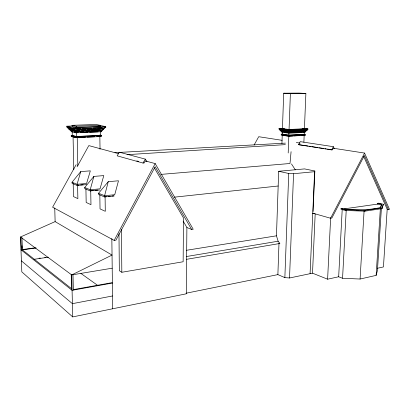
<?xml version="1.0" encoding="UTF-8"?>
<svg xmlns="http://www.w3.org/2000/svg" width="410" height="410" viewBox="0 0 410 410"><rect width="100%" height="100%" fill="white"/><g stroke="black" fill="none" stroke-linecap="round" stroke-linejoin="round"><path stroke-width="0.61" d="M183.167 221.133L186.893 227.519L186.289 293.811L72.708 316.909L21.817 271.881L20.5 236.99L55.124 221.615L112.043 255.082L71.724 274.925L20.5 236.99M282.808 128.325L279.015 128.499L278.99 129.227L288.717 130.523L307.864 129.596L307.895 128.868L304.184 128.402M306.449 130.277L306.419 131.005L288.789 131.887L288.819 131.144L279.651 129.98L279.676 129.252L288.784 130.462L294.488 130.185M186.601 259.31L279.897 243.478L278.118 241.223L276.458 235.817L278.677 171.283L304.563 168.905L314.849 170.996L313.05 211.457M280.337 130.006L280.312 130.734L288.789 131.887M283.115 134.07L281.229 134.167L281.193 135.141L288.722 136.228L305.204 135.326L305.24 134.362L304.066 134.198M281.936 143.418L282.229 135.177L288.814 136.125L292.653 135.92M282.264 134.014L282.326 132.261M282.454 128.612L283.699 93.208L299.105 93.09L305.88 93.475L304.435 128.75L289.06 129.478L282.454 128.612L284.366 128.525M381.392 208.254L377.441 270.518L376.139 275.377L360.088 279.031L342.56 278.267L338.67 276.765L327.611 279.195L312.512 273.178L289.532 277.985L284.858 277.606L277.883 274.613L278.99 243.145M279.015 128.499L288.748 129.78L288.753 131.205L307.141 130.298L307.172 129.57L295.759 130.124M288.722 136.228L288.758 135.244L281.229 134.167M288.855 131.82L288.86 133.24L304.978 132.41L305.004 131.687L295.707 132.153M288.194 152.981L288.814 136.125M288.84 135.536L288.927 133.173L281.639 132.24L281.665 131.507L288.891 132.502L294.467 132.22M289.06 129.478L290.382 93.603L305.88 93.475M284.858 277.606L288.737 173.481L278.677 171.283M289.532 277.985L293.555 173.712L314.608 171.693L314.849 170.996M303.882 142.239L304.164 135.29L301.606 135.428M304.189 134.711L304.287 132.389M310.083 273.685L314.608 171.693M312.512 273.178L315.177 213.984M327.611 279.195L330.65 217.72M377.569 203.324L381.643 204.288L380.424 207.573C367.493 210.412 353.953 210.433 341.053 208.485L341.012 209.3L345.584 210.504L364.926 211.165L382.033 208.628L383.355 204.267L378.686 203.17L377.569 203.324L377.523 204.108L344.118 208.859M338.67 276.765L342.227 209.131M345.584 210.504L345.63 209.679L341.053 208.485M342.56 278.267L346.219 210.171M360.088 279.031L364.09 210.786M364.926 211.165L364.977 210.345L382.084 207.819L383.355 204.267M376.139 275.377L380.372 208.382M382.033 208.628L382.084 207.819M363.706 156.466L387.194 209.233L383.437 266.941L377.205 268.309M291.079 151.679L289.998 163.503L160.659 174.424M108.26 181.676L98.579 193.228L104.586 195.724L114.733 194.714L118.49 180.784L108.26 181.676L104.586 195.724L104.606 196.949L114.082 195.995M93.89 176.402L84.721 187.478L90.21 189.753L100.025 188.841L103.791 175.598L93.89 176.402L90.21 189.753L90.231 190.927L99.599 190.045M80.744 171.585L72.047 182.214L77.07 184.3L86.577 183.475L90.338 170.852L80.744 171.585L77.07 184.3L77.095 185.422L86.571 184.592M380.577 207.829L381.592 205.077L377.523 204.108M312.712 213.164L330.583 218.243L364.562 153.073L333.289 148.241L332.428 149.855L331.649 149.911L298.567 144.679L300.212 141.645L333.366 146.677L334.304 148.681M331.649 149.911L333.366 146.677M76.127 164.682L52.608 207.204L114.159 240.398L155.185 163.59L145.412 160.94M77.085 166.819L88.806 145.601L118.546 153.663M254.092 145.048L258.715 136.709L282.09 140.322M143.023 163.047L145.314 159.116L119.315 152.202L117.163 155.841L143.023 163.047L144.176 162.965L145.319 161.002M186.109 293.222L277.883 274.613M112.535 295.969L72.401 303.661L21.402 260.852M73.498 289.583L111.838 282.7L112.381 283.064L72.083 290.311L20.982 249.757M118.972 233.69L119.341 270.723L121.831 272.271L183.137 261.754L183.495 217.971L154.309 167.833M112.202 268.196L71.724 274.925L72.708 316.909M186.237 256.563L278.118 241.223M186.54 250.279L276.458 235.817M330.583 218.243L331.828 218.053L364.418 155.503L388.413 209.525L389.5 209.361L364.562 153.073M39.052 258.254L40.313 258.064M44.726 257.413L45.987 257.229M34.03 259.315L48.349 257.198M312.743 213.702L314.593 213.436M114.159 240.398L115.979 240.142L155.185 166.691L191.639 229.462L193.212 229.241L155.185 163.59M22.073 249.603L35.178 247.799M36.152 247.968L21.315 250.018L20.833 237.231M174.409 197.164L278.17 186.007M106.364 196.574L105.088 196.703L105.293 211.319L100.04 208.885L99.825 194.504M108.271 196.385L110.177 196.19M112.084 196L113.995 195.806M93.239 190.465L90.718 190.701L90.969 204.682L86.177 202.463L85.91 188.692M95.125 190.286L97.647 190.05M78.838 185.11L77.587 185.217L77.874 198.619L73.482 196.585L73.185 183.383M80.708 184.946L83.204 184.725M298.567 144.679L308.074 146.011M127.044 154.672L285.375 144.617M293.934 135.848L300.33 135.5M114.882 152.669L285.427 143.121M304.205 134.321L288.85 135.146L282.259 134.208M288.758 135.244L305.24 134.362M290.106 131.759L296.978 131.415M298.229 131.354L305.727 130.98L305.696 131.707L288.824 132.563L280.978 131.487L281.004 130.759L288.25 131.738M279.651 129.98L280.906 129.919M288.748 129.78L307.895 128.868M71.217 135.397L75.968 136.597L101.629 135.449L101.644 136.504L75.988 137.673L71.243 136.458L71.217 135.397L72.483 135.346M78.484 137.468L85.398 137.155M87.279 137.068L94.823 136.725M96.704 136.638L100.583 136.463M71.243 136.458L72.508 136.402M74.569 132.286L76.352 132.707L78.264 132.63M80.17 132.553L87.801 132.235M89.708 132.158L97.975 131.815M71.109 130.616L71.13 131.677L75.886 132.814L101.577 131.753L101.562 130.693L95.919 130.923M71.212 129.785L75.363 130.749L79.801 130.575M81.703 130.498L89.933 130.175M91.835 130.098L100.071 129.775M68.947 128.407L68.972 129.473L74.892 130.851L103.668 129.714L103.653 128.653L97.898 128.873M74.671 131.451L75.86 131.733L84.009 131.4M85.89 131.328L94.039 130.995M70.028 129.509L70.054 130.575L75.389 131.835L102.623 130.734L102.608 129.673M72.539 125.998L66.789 126.198L66.815 127.264L73.892 128.873L105.765 127.669L105.749 126.603L99.866 125.445M68.972 129.473L70.233 129.422M76.788 129.688L85.741 129.345M87.022 129.293L95.976 128.95M80.688 128.535L74.369 128.771L67.865 127.305L67.891 128.371L74.389 129.862L104.714 128.689L104.699 127.628M76.239 127.3L100.44 126.418L100.424 125.357L95.996 124.491L72.042 125.316L72.068 126.388L76.239 127.3L76.214 126.218L72.042 125.316M66.789 126.198L73.867 127.776L105.749 126.603M82.584 128.463L91.43 128.13M93.326 128.058L102.172 127.725M76.214 126.218L100.424 125.357M345.63 209.679L364.977 210.345M356.433 210.525L358.345 210.591M288.737 173.481L293.555 173.712M283.699 93.208L290.382 93.603M302.611 128.52L304.435 128.75M306.629 129.437L307.864 129.596M305.911 130.144L307.141 130.298M303.754 132.251L304.978 132.41M304.025 135.167L305.204 135.326M296.292 142.516L300.151 143.116M309.324 146.211L310.57 146.406M311.82 146.601L318.068 147.59M319.313 147.784L323.685 148.476M324.935 148.671L326.186 148.871M327.436 149.066L331.183 149.66M98.779 126.09L100.44 126.418M104.586 127.433L105.765 127.669M102.51 129.473L103.668 129.714M100.45 131.507L101.577 131.753M99.943 135.064L101.629 135.449M99.466 135.156L100.568 135.408L76.434 136.484L72.273 135.438M69.541 128.54L74.277 129.627M387.194 209.233L388.413 209.525M73.482 136.807L75.865 137.411M136.771 160.91L138.621 161.422M186.893 227.519L191.639 229.462M77.095 185.422L72.073 183.321L72.047 182.214M90.231 190.927L84.747 188.631L84.721 187.478M104.606 196.949L98.595 194.432L98.579 193.228M80.847 273.393L97.98 285.601M71.868 288.906L22.406 249.869L21.956 237.733M291.489 163.944L295.303 169.837M145.314 159.116L146.959 161.689M21.93 245.78L22.027 248.332M54.745 207.957L55.124 221.615M71.232 274.562L71.596 289.921M74.369 128.771L74.389 129.862M73.867 127.776L73.892 128.873M73.057 136.468L73.795 169.673M72.186 131.718L72.268 135.305M73 274.715L73.359 290.08M77.229 137.529L77.823 165.578M76.352 132.707L76.444 136.955M75.86 131.733L75.886 132.814M75.968 136.597L75.988 137.673M75.363 130.749L75.389 131.835M74.866 129.765L74.892 130.851M100.517 131.712L100.568 135.274M99.845 136.494L100.04 149.26M111.843 238.558L112.688 308.781M121.432 229.144L121.831 272.271"/></g></svg>
